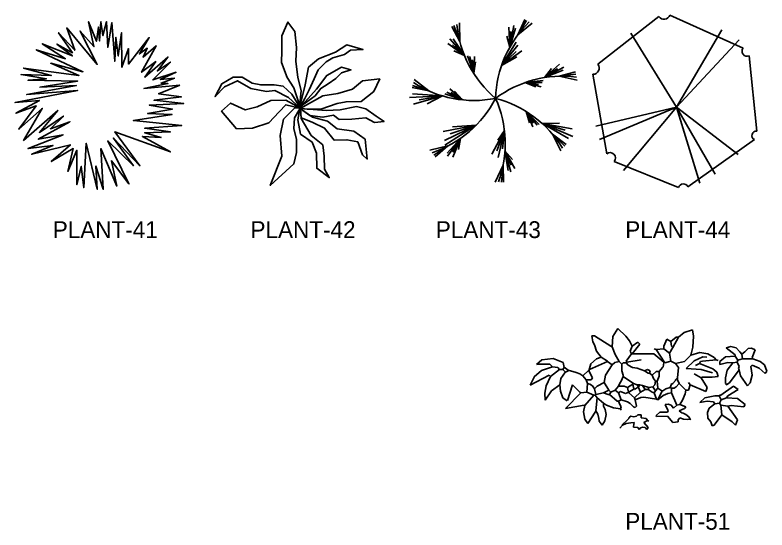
# Model space of a CAD drawing. Extents: x 7.4 to 18.5, y -3.8 to 7.
# Drawn here: x 7.408 to 11.877, y -3.786 to -0.726 of the extents above; entities that cross this region are included whole.
import ezdxf

# ---------------------------------------------------------------- set-up
doc = ezdxf.new("R2010")
doc.units = 0
doc.header["$MEASUREMENT"] = 0
doc.layers.get('0').update_dxf_attribs({"linetype": 'CONTINUOUS'})
doc.layers.add('L-PLNT-TREE', color=7, linetype='CONTINUOUS')
doc.styles.get("Standard").update_dxf_attribs({"font": 'hand1.shx'})

# ---------------------------------------------------------------- blocks, each defined once
blk = doc.blocks.new('LCCNSP10')
at = {"color": 0}
blk.add_lwpolyline([(0.4801, 0.122), (0.2674, 0.1027), (0.41, 0.1316), (0.3689, 0.1341), (0.4487, 0.163), (0.3641, 0.1558), (0.4584, 0.1993), (0.3206, 0.1534), (0.4245, 0.2597), (0.3472, 0.2065), (0.41, 0.2886), (0.2723, 0.1703), (0.3375, 0.2621), (0.2529, 0.1993), (0.3399, 0.3563), (0.2626, 0.2886), (0.2868, 0.3418), (0.2408, 0.308), (0.2988, 0.4046), (0.1756, 0.2476), (0.1756, 0.3394), (0.1369, 0.2283), (0.1345, 0.4336), (0.1151, 0.2959), (0.1006, 0.407), (0.0934, 0.2645), (0.0765, 0.494), (0.0523, 0.3466), (0.045, 0.4988), (0.0233, 0.4167), (0.0112, 0.4988), (0.004, 0.3853), (-0.0033, 0.4674), (-0.0154, 0.3829), (-0.0613, 0.4988), (-0.0299, 0.3514), (-0.1121, 0.4432), (-0.0105, 0.2452), (-0.1918, 0.4626), (-0.1435, 0.3297), (-0.2402, 0.4336), (-0.158, 0.3152), (-0.2498, 0.3659), (-0.158, 0.2959), (-0.3368, 0.3684), (-0.1991, 0.279), (-0.3731, 0.3321), (-0.0951, 0.2017), (-0.2861, 0.2524), (-0.1193, 0.18), (-0.448, 0.2234), (-0.2837, 0.18), (-0.4625, 0.1848), (-0.3127, 0.1606), (-0.4214, 0.151), (-0.1266, 0.1461), (-0.3514, 0.1099), (-0.1338, 0.1196), (-0.4287, 0.0664), (-0.1266, 0.0906), (-0.4988, 0.0181), (-0.3538, 0.0302), (-0.494, -0.0447), (-0.3731, -0.0012), (-0.477, -0.1389), (-0.3368, -0.0157), (-0.448, -0.2065), (-0.245, -0.0278), (-0.3538, -0.1582), (-0.2112, -0.0616), (-0.2885, -0.1365), (-0.1725, -0.0954), (-0.361, -0.1993), (-0.2136, -0.1727), (-0.4214, -0.2548), (-0.274, -0.2355), (-0.3997, -0.2886), (-0.1701, -0.2331), (-0.2837, -0.3321), (-0.1532, -0.2548), (-0.1846, -0.3901), (-0.1314, -0.2645), (-0.1314, -0.4698), (-0.1048, -0.3611), (-0.0903, -0.4867), (-0.0758, -0.2234), (-0.0105, -0.4964), (-0.0178, -0.3587), (0.0257, -0.4964), (0.0257, -0.494), (0.0112, -0.2548), (0.1055, -0.4771), (0.0741, -0.3273), (0.178, -0.465), (0.0523, -0.2089), (0.2046, -0.3563), (0.0861, -0.192), (0.2432, -0.3563), (0.0934, -0.1558), (0.4245, -0.2742), (0.2578, -0.1824), (0.3689, -0.1896), (0.2723, -0.1606), (0.4245, -0.1558), (0.2723, -0.1341), (0.4922, -0.1171), (0.2046, -0.0882), (0.4342, -0.0519), (0.2892, -0.0471), (0.4366, -0.0205), (0.2988, 0.0036), (0.5043, 0.0133), (0.3278, 0.0326), (0.4898, 0.0519), (0.3544, 0.0713)], close=True, dxfattribs=at)
at = {"color": 0, "flags": 1}
for tag, p in [('ITEM', (0.0233, 0.0116)), ('SIZE', (0.0233, -0.0412))]:
    blk.add_attdef(tag, p, '', height=0.02, dxfattribs=at)
blk = doc.blocks.new('CON-S12')
at = {"layer": 'L-PLNT-TREE'}
blk.add_blockref('LCCNSP10', (0.0198, -0.0082), dxfattribs=at)
blk = doc.blocks.new('PLANT-41')
blk.add_blockref('CON-S12', (0.0013, -0.0306))
blk = doc.blocks.new('SHRUB01')
at = {"color": 0}
blk.add_lwpolyline([(0, 0), (0.1546, -0.0115), (0.2366, -0.009), (0.334, 0.0115), (0.3904, -0.0013), (0.4519, -0.0448), (0.4981, -0.0781), (0.4417, -0.0832), (0.3904, -0.0551), (0.3058, -0.0628), (0.2315, -0.0653), (0.1982, -0.0397), (0.1341, -0.0525), (0.0572, -0.0423), (0.0008, -0.0013), (0.0726, -0.0525), (0.1623, -0.0756), (0.2187, -0.1217), (0.3186, -0.1345), (0.3853, -0.1831), (0.3981, -0.301), (0.3699, -0.2754), (0.3417, -0.1985), (0.2776, -0.1857), (0.2007, -0.1883), (0.1444, -0.1165), (0.07, -0.0807), (0.0059, -0.0551), (0.0008, -0.0013), (0.0059, -0.0602), (0.0649, -0.1601), (0.1341, -0.2164), (0.1418, -0.283), (0.1444, -0.3599), (0.1725, -0.4111), (0.0982, -0.3548), (0.0957, -0.2651), (0.07, -0.2011), (0.0008, -0.1524), (-0.0146, -0.0679), (-0.0017, -0.0013), (-0.0351, -0.0551), (-0.0376, -0.1217), (-0.0223, -0.1831), (-0.0223, -0.2625), (-0.0376, -0.3291), (-0.1786, -0.4572), (-0.1094, -0.283), (-0.1197, -0.1601), (-0.0991, -0.0628), (-0.0325, 0.0038), (-0.0017, 0.0013), (-0.0863, 0.0218), (-0.1248, -0.0192), (-0.1863, -0.0858), (-0.2837, -0.1165), (-0.3785, -0.1217), (-0.4682, -0.0166), (-0.4144, 0.032), (-0.3273, -0.009), (-0.2555, 0.009), (-0.176, 0.0474), (-0.0863, 0.0499), (-0.0017, 0.0038), (-0.071, 0.0653), (-0.1504, 0.1063), (-0.2017, 0.1012), (-0.2939, 0.1191), (-0.3734, 0.1652), (-0.4503, 0.1294), (-0.5067, 0.0704), (-0.4657, 0.1473), (-0.399, 0.1857), (-0.3452, 0.1857), (-0.2863, 0.1498), (-0.235, 0.1396), (-0.1555, 0.1396), (-0.1017, 0.1319), (-0.0504, 0.0858), (0.0034, -0.0013), (-0.0376, 0.1217), (-0.0786, 0.1831), (-0.112, 0.2728), (-0.1094, 0.342), (-0.1094, 0.4316), (-0.0735, 0.5136), (-0.0325, 0.4572), (-0.0223, 0.3624), (-0.0274, 0.2805), (-0.0146, 0.1831), (0.0059, 0.1063), (-0.0043, 0.0038), (0.029, 0.1396), (0.0495, 0.2446), (0.1085, 0.2958), (0.2084, 0.3343), (0.2776, 0.3778), (0.3725, 0.3496), (0.2981, 0.3471), (0.2623, 0.3215), (0.1931, 0.301), (0.1546, 0.2779), (0.1059, 0.2292), (0.0828, 0.1755), (0.0521, 0.1114), (0.0264, 0.0602), (-0.0043, 0.0013), (0.0957, 0.114), (0.1572, 0.196), (0.2443, 0.2446), (0.3007, 0.2292), (0.2443, 0.2113), (0.211, 0.178), (0.1649, 0.1473), (0.1213, 0.1191), (0.088, 0.0756), (0.0239, 0.0269), (-0.0017, 0.0038)], dxfattribs=at)
blk.add_lwpolyline([(0, 0), (0.1341, 0.0756), (0.2238, 0.0884), (0.311, 0.114), (0.3699, 0.1652), (0.4724, 0.1755), (0.4366, 0.1012), (0.3622, 0.0423), (0.2725, 0.0397), (0.2187, 0.0295), (0.1213, -0.0038), (0.0418, -0.0038)], close=True, dxfattribs=at)
at = {"color": 0, "flags": 1}
for tag, p in [('ITEM', (0.0864, 0.0116)), ('SIZE', (0.0837, -0.0364))]:
    blk.add_attdef(tag, p, '', height=0.02, dxfattribs=at)
blk = doc.blocks.new('PLANT-42')
blk.add_blockref('SHRUB01', (0.0242, -0.0303))
blk = doc.blocks.new('SHRUB02')
at = {"color": 0}
for points in [[(-0.2126, 0.3389), (-0.2141, 0.4489)], [(0.1324, 0.3775), (0.173, 0.4696)], [(0.1324, 0.3775), (0.1846, 0.4636)], [(0.1324, 0.3775), (0.2174, 0.4473)], [(-0.2126, 0.3389), (-0.2593, 0.428)], [(-0.2126, 0.3389), (-0.2474, 0.4334)], [(0.0845, 0.3042), (0.0778, 0.4242)], [(0.0845, 0.3042), (0.1078, 0.433)], [(0.0845, 0.3042), (0.1186, 0.4179)], [(0.0845, 0.3042), (0.0675, 0.3701)], [(0.0845, 0.3042), (0.0899, 0.3982)], [(-0.1852, 0.2558), (-0.2831, 0.3253)], [(-0.1852, 0.2558), (-0.2713, 0.3543)], [(-0.1852, 0.2558), (-0.2553, 0.3185)], [(-0.1852, 0.2558), (-0.2527, 0.3533)], [(0.0353, 0.1945), (0.1221, 0.3338)], [(0.0353, 0.1945), (0.1323, 0.3158)], [(-0.1852, 0.2558), (-0.2473, 0.2835)], [(0.0353, 0.1945), (0.1552, 0.2828)], [(0.0353, 0.1945), (0.1228, 0.2791)], [(-0.1301, 0.1489), (-0.1666, 0.252)], [(-0.1301, 0.1489), (-0.1529, 0.2499)], [(-0.1301, 0.1489), (-0.1378, 0.2297)], [(-0.1301, 0.1489), (-0.1262, 0.2481)], [(0.0353, 0.1945), (0.1264, 0.2467)], [(-0.1301, 0.1489), (-0.1194, 0.2181)], [(0.2905, 0.1236), (0.3802, 0.2036)], [(0.2905, 0.1236), (0.4058, 0.1857)], [(0.2905, 0.1236), (0.3315, 0.178)], [(0.2905, 0.1236), (0.3673, 0.178)], [(0.2905, 0.1236), (0.4007, 0.1678)], [(0.3777, 0.1319), (0.475, 0.1575)], [(0.3777, 0.1319), (0.4776, 0.1447)], [(-0.3975, 0.045), (-0.4844, 0.1125)], [(0.1741, 0.0937), (0.2828, 0.1063)], [(0.1741, 0.0937), (0.2392, 0.0679)], [(0.1741, 0.0937), (0.2699, 0.0679)], [(0.1741, 0.0937), (0.2546, 0.0832)], [(0.1741, 0.0937), (0.2776, 0.0935)], [(0.3777, 0.1319), (0.4853, 0.1089)], [(-0.3975, 0.045), (-0.4963, 0.0642)], [(-0.3975, 0.045), (-0.4931, 0.0768)], [(-0.1975, -0.0088), (-0.2727, 0.056)], [(-0.3154, 0.0147), (-0.5116, 0.0058)], [(-0.3154, 0.0147), (-0.493, 0.0267)], [(-0.3154, 0.0147), (-0.4886, -0.0351)], [(-0.3154, 0.0147), (-0.4546, -0.0088)], [(-0.3154, 0.0147), (-0.4061, -0.0322)], [(-0.1975, -0.0088), (-0.3009, 0.0269)], [(-0.1975, -0.0088), (-0.2907, 0.0362)], [(-0.1975, -0.0088), (-0.2655, 0.0354)], [(-0.1975, -0.0088), (-0.245, 0.0426)], [(0.1818, -0.0778), (0.2462, -0.1588)], [(0.1818, -0.0778), (0.2238, -0.1471)], [(0.1818, -0.0778), (0.2214, -0.1687)], [(0.1818, -0.0778), (0.2022, -0.1447)], [(0.1818, -0.0778), (0.2594, -0.1548)], [(-0.1163, -0.1599), (-0.3113, -0.1966)], [(-0.1163, -0.1599), (-0.3029, -0.2495)], [(-0.1163, -0.1599), (-0.301, -0.277)], [(-0.1163, -0.1599), (-0.2702, -0.211)], [(-0.1163, -0.1599), (-0.2558, -0.1699)], [(0.2778, -0.1501), (0.3799, -0.1472)], [(0.2778, -0.1501), (0.4326, -0.2379)], [(0.2778, -0.1501), (0.4584, -0.2272)], [(0.2778, -0.1501), (0.4134, -0.1893)], [(0.2778, -0.1501), (0.4554, -0.1803)], [(0.0526, -0.1906), (-0.0218, -0.3309)], [(0.0526, -0.1906), (0.0077, -0.3124)], [(0.0526, -0.1906), (0.013, -0.2483)], [(0.0526, -0.1906), (0.0155, -0.352)], [(0.0526, -0.1906), (0.0407, -0.2993)], [(0.3386, -0.213), (0.4109, -0.2831)], [(0.3386, -0.213), (0.4193, -0.2732)], [(0.3386, -0.213), (0.3877, -0.3115)], [(-0.2081, -0.2374), (-0.2882, -0.325)], [(-0.2081, -0.2374), (-0.285, -0.3434)], [(-0.2081, -0.2374), (-0.2542, -0.3484)], [(-0.2081, -0.2374), (-0.2537, -0.3198)], [(-0.2081, -0.2374), (-0.2214, -0.3042)], [(-0.283, -0.2827), (-0.39, -0.3086)], [(-0.283, -0.2827), (-0.3675, -0.3376)], [(-0.283, -0.2827), (-0.3596, -0.348)], [(0.0559, -0.3108), (0.0744, -0.428)], [(0.0559, -0.3108), (0.0908, -0.4369)], [(0.0559, -0.3108), (0.0918, -0.3977)], [(0.0559, -0.3108), (0.1139, -0.4159)], [(0.0559, -0.3108), (0.0998, -0.3628)], [(0.0445, -0.3975), (-0.0018, -0.4973)], [(0.0445, -0.3975), (0.0348, -0.4978)], [(0.0445, -0.3975), (0.0479, -0.4981)]]:
    blk.add_lwpolyline(points, dxfattribs=at)
for points in [[(0, 0, -0.195215), (0.2002, 0.4544, -15.678167)], [(0, 0, -0.195215), (-0.2305, 0.4399, -15.678167)], [(0, 0, -0.195215), (-0.4876, 0.0941, -15.678167)], [(0, 0, -0.195215), (0.4801, 0.1268, -15.678167)], [(0, 0, -0.195215), (0.3985, -0.2963, -15.678167)], [(0, 0, -0.195215), (0.0168, -0.4963, -15.678167)], [(0, 0, -0.195215), (-0.3776, -0.3226, -15.678167)]]:
    blk.add_lwpolyline(points, format="xyb", dxfattribs=at)
at = {"color": 0, "flags": 1}
for tag, p in [('ITEM', (0.0864, 0.0116)), ('SIZE', (0.0837, -0.0364))]:
    blk.add_attdef(tag, p, '', height=0.02, dxfattribs=at)
blk = doc.blocks.new('PLANT-43')
blk.add_blockref('SHRUB02', (-0.0085, -0.0107))
blk = doc.blocks.new('DEC-S11')
at = {"color": 0}
for p, q in [((-0.4745, 0.2571), (-0.1115, 0.5415)), ((-0.0471, 0.5499), (0.389, 0.3533)), ((0.2631, 0.4621), (-0.0062, 0.002)), ((-0.2784, 0.4412), (-0.0062, 0.002)), ((0.3656, 0.4035), (-0.0062, 0.002)), ((0.4241, 0.3073), (0.4709, -0.1402)), ((-0.4218, -0.2741), (-0.5037, 0.1986)), ((-0.4862, -0.1109), (-0.0062, 0.002)), ((-0.4657, -0.1904), (-0.0062, 0.002)), ((-0.3223, -0.3744), (-0.0062, 0.002)), ((0.1314, -0.4497), (-0.0062, 0.002)), ((0.2221, -0.3953), (-0.0062, 0.002)), ((0.3597, -0.2782), (-0.0062, 0.002)), ((0.4563, -0.1904), (0.0612, -0.4706)), ((0.0056, -0.4748), (-0.3779, -0.3201))]:
    blk.add_line(p, q, dxfattribs=at)
for centre, radius, start, end in [((-0.0812, 0.5605), 0.0357, 212.009, 342.7945), ((0.412, 0.3345), 0.0298, 140.7548, 293.9621), ((-0.5018, 0.2342), 0.0357, 266.8968, 39.9868), ((0.4672, -0.1664), 0.0264, 81.9377, 245.5511), ((-0.4021, -0.2992), 0.032, 319.3408, 127.9777), ((0.0342, -0.484), 0.0301, 26.3353, 162.2669)]:
    blk.add_arc(centre, radius, start, end, dxfattribs=at)
at = {"color": 0, "flags": 1}
for tag, p in [('SIZE', (0, 0)), ('ITEM', (0, -0.0741))]:
    blk.add_attdef(tag, p, '', height=0.0432, dxfattribs=at)
blk = doc.blocks.new('PLANT-44')
blk.add_blockref('DEC-S11', (0.008, -0.0106))
blk = doc.blocks.new('PLANT-51')
for p, q in [((-0.2447, 0.2322), (-0.2147, 0.2784)), ((-0.2147, 0.2784), (-0.1671, 0.2341)), ((0.1789, 0.2544), (0.2283, 0.271)), ((0.2283, 0.271), (0.2336, 0.2341)), ((-0.3683, 0.223), (-0.3692, 0.2358)), ((-0.3692, 0.2358), (-0.3538, 0.2358)), ((-0.3538, 0.2358), (-0.2577, 0.1743)), ((-0.25, 0.1705), (-0.2447, 0.2322)), ((-0.1671, 0.2341), (-0.1459, 0.2063)), ((0.0998, 0.2012), (0.1305, 0.2281)), ((0.1113, 0.1666), (0.1454, 0.2285)), ((0.1305, 0.2281), (0.1459, 0.2281)), ((0.1454, 0.2285), (0.1789, 0.2544)), ((0.2336, 0.2341), (0.2301, 0.1675)), ((-0.3648, 0.2008), (-0.3683, 0.223)), ((-0.3538, 0.182), (-0.3648, 0.2008)), ((-0.3538, 0.182), (-0.3423, 0.1436)), ((-0.1459, 0.2063), (-0.1309, 0.1743)), ((-0.1309, 0.1743), (-0.0963, 0.1974)), ((-0.0847, 0.1858), (-0.1309, 0.1282)), ((-0.0963, 0.1974), (-0.0847, 0.1858)), ((0.0767, 0.2166), (0.0575, 0.1743)), ((0.0998, 0.2012), (0.0767, 0.2166)), ((0.0998, 0.2012), (0.1036, 0.1743)), ((-0.3423, 0.1436), (-0.3154, 0.109)), ((-0.2577, 0.1743), (-0.25, 0.1705)), ((-0.2306, 0.125), (-0.25, 0.1705)), ((-0.1309, 0.1743), (-0.1424, 0.1436)), ((-0.1424, 0.1436), (-0.1347, 0.1282)), ((0.0114, 0.1551), (-0.0002, 0.1589)), ((0.0575, 0.1589), (0.0114, 0.1551)), ((0.0114, 0.1551), (0.064, 0.0761)), ((0.0575, 0.1743), (0.0575, 0.1589)), ((0.0575, 0.1589), (0.0921, 0.132)), ((0.1113, 0.1666), (0.0921, 0.132)), ((0.1036, 0.1743), (0.1113, 0.1666)), ((0.2301, 0.1675), (0.2189, 0.1205)), ((0.2727, 0.1359), (0.2189, 0.1205)), ((0.2727, 0.1359), (0.3201, 0.1287)), ((0.4562, 0.1715), (0.4287, 0.1645)), ((0.4287, 0.1645), (0.4825, 0.1222)), ((0.4879, 0.1641), (0.4562, 0.1715)), ((0.5094, 0.1414), (0.4879, 0.1641)), ((0.5209, 0.1261), (0.5094, 0.1414)), ((0.5402, 0.1414), (0.5209, 0.1261)), ((0.5585, 0.1604), (0.5402, 0.1414)), ((0.5797, 0.1623), (0.5585, 0.1604)), ((0.6017, 0.153), (0.5797, 0.1623)), ((0.6017, 0.153), (0.5824, 0.1069)), ((-0.6669, 0.0921), (-0.6979, 0.0655)), ((-0.5993, 0.101), (-0.6669, 0.0921)), ((-0.5409, 0.0765), (-0.5993, 0.101)), ((-0.3753, 0.0695), (-0.3418, 0.0991)), ((-0.3418, 0.0991), (-0.3154, 0.109)), ((-0.3154, 0.109), (-0.2769, 0.0859)), ((-0.2077, 0.0821), (-0.2306, 0.125)), ((-0.1347, 0.1282), (-0.1655, 0.0859)), ((-0.1616, 0.0782), (-0.077, 0.0936)), ((-0.1347, 0.1282), (-0.1309, 0.1282)), ((-0.1309, 0.1282), (-0.127, 0.1282)), ((-0.0025, 0.1282), (-0.127, 0.1282)), ((0.0575, 0.0782), (-0.0025, 0.1282)), ((0.0921, 0.132), (0.0998, 0.0859)), ((0.2189, 0.1205), (0.1805, 0.0821)), ((0.2189, 0.1205), (0.2189, 0.1243)), ((0.2377, 0.0866), (0.2893, 0.1104)), ((0.3688, 0.0936), (0.2881, 0.0859)), ((0.2893, 0.1104), (0.3136, 0.1079)), ((0.3201, 0.1287), (0.3572, 0.1065)), ((0.3572, 0.1065), (0.3688, 0.0936)), ((0.3688, 0.0936), (0.3804, 0.0897)), ((0.4248, 0.1107), (0.3902, 0.0838)), ((0.4825, 0.1145), (0.4248, 0.1107)), ((0.4825, 0.1222), (0.4825, 0.1145)), ((0.4825, 0.1145), (0.4979, 0.0915)), ((0.4979, 0.0915), (0.494, 0.0799)), ((0.5248, 0.0992), (0.4979, 0.0915)), ((0.5209, 0.1261), (0.5248, 0.0992)), ((0.5248, 0.0992), (0.5863, 0.0992)), ((0.5824, 0.1069), (0.5863, 0.0992)), ((0.6309, 0.0827), (0.5863, 0.0992)), ((-0.6967, 0.0667), (-0.619, 0.0667)), ((-0.6697, 0.0301), (-0.6037, 0.0513)), ((-0.619, 0.0667), (-0.6037, 0.0513)), ((-0.6037, 0.0513), (-0.5729, 0.0475)), ((-0.5729, 0.0475), (-0.5614, 0.0359)), ((-0.5345, 0.0475), (-0.5422, 0.0359)), ((-0.5409, 0.0765), (-0.5345, 0.0475)), ((-0.5098, 0.031), (-0.5352, 0.0488)), ((-0.3884, 0.0282), (-0.3753, 0.0695)), ((-0.2769, 0.0821), (-0.3653, 0.0436)), ((-0.25, 0.0628), (-0.2885, 0.0013)), ((-0.2769, 0.0859), (-0.2769, 0.0821)), ((-0.2769, 0.0821), (-0.25, 0.0628)), ((-0.25, 0.0628), (-0.2341, 0.0769)), ((-0.2341, 0.0769), (-0.2077, 0.0821)), ((-0.2077, 0.0821), (-0.1924, 0.0667)), ((-0.1847, 0.0744), (-0.1924, 0.0667)), ((-0.1924, 0.0667), (-0.1924, 0.0282)), ((-0.1655, 0.0744), (-0.1847, 0.0744)), ((-0.1655, 0.0859), (-0.1616, 0.0782)), ((-0.1616, 0.0782), (-0.1655, 0.0744)), ((-0.1547, 0.0621), (-0.1655, 0.0744)), ((-0.1282, 0.0473), (-0.1547, 0.0621)), ((-0.1001, 0.0436), (-0.1282, 0.0473)), ((0.0498, 0.0475), (0.0306, 0.0244)), ((0.0536, 0.0513), (0.0498, 0.0475)), ((0.0575, 0.0744), (0.0536, 0.0513)), ((0.0575, 0.0744), (0.0575, 0.0782)), ((0.0998, 0.0859), (0.064, 0.0761)), ((0.1267, 0.0705), (0.0998, 0.0859)), ((0.1805, 0.0821), (0.1267, 0.0705)), ((0.1267, 0.0705), (0.1459, 0.0475)), ((0.1382, -0.014), (0.1459, 0.0475)), ((0.1916, 0.0407), (0.2377, 0.0866)), ((0.2689, 0.0705), (0.2458, 0.059)), ((0.2766, 0.0821), (0.2689, 0.0705)), ((0.2689, 0.0705), (0.2996, 0.059)), ((0.2881, 0.0859), (0.2766, 0.0821)), ((0.2996, 0.059), (0.3496, 0.0398)), ((0.3902, 0.0838), (0.3902, 0.0646)), ((0.4385, 0.0772), (0.3902, 0.0646)), ((0.4671, 0.0761), (0.435, 0.031)), ((0.4671, 0.0761), (0.4385, 0.0772)), ((0.494, 0.0799), (0.4671, 0.0761)), ((0.494, 0.0799), (0.5056, 0.053)), ((0.5056, 0.053), (0.5017, 0.0415)), ((0.5824, 0.0607), (0.5748, 0.053)), ((0.5832, 0.0014), (0.5748, 0.053)), ((0.5824, 0.0607), (0.6238, 0.0439)), ((0.6556, 0.0624), (0.6309, 0.0827)), ((0.6709, 0.0261), (0.6556, 0.0624)), ((-0.6229, 0.0013), (-0.7372, -0.0581)), ((-0.712, -0.0082), (-0.6697, 0.0301)), ((-0.6152, -0.0064), (-0.6229, 0.0013)), ((-0.5614, 0.0359), (-0.6152, -0.0064)), ((-0.5614, 0.0359), (-0.5422, 0.0359)), ((-0.5536, -0.0171), (-0.5274, 0.0214)), ((-0.5268, 0.0206), (-0.5422, 0.0359)), ((-0.5072, 0.0303), (-0.5268, 0.0206)), ((-0.4632, 0.0184), (-0.5098, 0.031)), ((-0.4422, 0.009), (-0.4632, 0.0184)), ((-0.423, -0.0025), (-0.4422, 0.009)), ((-0.3884, 0.0321), (-0.423, -0.0025)), ((-0.3884, 0.0321), (-0.3884, 0.0282)), ((-0.3884, 0.0282), (-0.3653, -0.014)), ((-0.3653, 0.0436), (-0.3846, 0.0359)), ((-0.2885, 0.0013), (-0.2962, -0.041)), ((-0.1924, 0.0282), (-0.1847, 0.0013)), ((-0.1847, 0.0013), (-0.1847, -0.0064)), ((-0.1001, 0.0436), (-0.0578, 0.0282)), ((-0.0578, 0.0282), (-0.0386, 0.0359)), ((-0.0578, 0.0282), (-0.0348, 0.0129)), ((-0.0386, 0.0359), (-0.0232, 0.0282)), ((-0.0348, 0.0129), (-0.0271, 0.0129)), ((-0.0232, 0.0282), (-0.0271, 0.0129)), ((-0.0271, 0.0129), (-0.0117, 0.0013)), ((0.0114, 0.0244), (-0.0117, 0.0013)), ((-0.0117, 0.0013), (-0.004, -0.0179)), ((0.0306, 0.0244), (0.0114, 0.0244)), ((0.0306, 0.0244), (0.0306, -0.0045)), ((0.2807, 0.0358), (0.1916, 0.0407)), ((0.2804, -0.014), (0.2381, 0.009)), ((0.3464, 0.0162), (0.2807, 0.0358)), ((0.3496, 0.0398), (0.3727, 0.0206)), ((0.3804, -0.0064), (0.3727, 0.0206)), ((0.435, 0.031), (0.4244, -0.0134)), ((0.5056, 0.0338), (0.4479, -0.0431)), ((0.5017, 0.0415), (0.5056, 0.0338)), ((0.5056, 0.0338), (0.5126, -0.0023)), ((0.5709, -0.0431), (0.5832, 0.0014)), ((0.6238, 0.0439), (0.6593, 0.0108)), ((0.6593, 0.0108), (0.6709, 0.0261)), ((-0.7113, -0.0064), (-0.7372, -0.0581)), ((-0.6152, -0.0064), (-0.6415, -0.0613)), ((-0.5599, -0.0554), (-0.5536, -0.0171)), ((-0.423, -0.0025), (-0.4038, -0.0256)), ((-0.373, -0.0256), (-0.4038, -0.0256)), ((-0.4038, -0.0256), (-0.3961, -0.0486)), ((-0.3653, -0.014), (-0.373, -0.0256)), ((-0.2962, -0.041), (-0.3384, -0.064)), ((-0.2962, -0.041), (-0.2692, -0.0871)), ((-0.1962, -0.0333), (-0.2039, -0.0448)), ((-0.1847, -0.0064), (-0.1962, -0.0333)), ((-0.1847, -0.0064), (-0.1232, -0.0486)), ((-0.004, -0.0179), (0.0075, -0.0333)), ((0.0075, -0.0333), (0.0037, -0.0563)), ((0.0075, -0.0333), (0.019, -0.0333)), ((0.0306, -0.0045), (0.019, -0.0333)), ((0.019, -0.0333), (0.0229, -0.0755)), ((0.1267, -0.0294), (0.1113, -0.0486)), ((0.1382, -0.014), (0.1267, -0.0256)), ((0.1267, -0.0256), (0.1267, -0.0294)), ((0.1382, -0.014), (0.1382, -0.0256)), ((0.1382, -0.0256), (0.1497, -0.0486)), ((0.2151, -0.0563), (0.2036, -0.041)), ((0.2804, -0.014), (0.2843, -0.0102)), ((0.2804, -0.014), (0.315, -0.0717)), ((0.2843, -0.0102), (0.3458, -0.0102)), ((0.3458, -0.0102), (0.3804, -0.0064)), ((0.4244, -0.0134), (0.4248, -0.0469)), ((0.4479, -0.0431), (0.4325, -0.0546)), ((0.5126, -0.0023), (0.5555, -0.0623)), ((0.5555, -0.0623), (0.5709, -0.0431)), ((-0.6415, -0.0613), (-0.65, -0.1056)), ((-0.6106, -0.0908), (-0.5599, -0.0554)), ((-0.5599, -0.0554), (-0.5571, -0.0938)), ((-0.514, -0.149), (-0.4845, -0.0563)), ((-0.4845, -0.0563), (-0.4422, -0.0986)), ((-0.3961, -0.0486), (-0.3999, -0.0986)), ((-0.3824, -0.0507), (-0.3961, -0.0486)), ((-0.3665, -0.0618), (-0.3824, -0.0507)), ((-0.3538, -0.0794), (-0.3665, -0.0618)), ((-0.3384, -0.064), (-0.3538, -0.0794)), ((-0.3538, -0.0794), (-0.3461, -0.114)), ((-0.2692, -0.0871), (-0.3, -0.1025)), ((-0.2692, -0.0871), (-0.2577, -0.0986)), ((-0.2308, -0.0871), (-0.2577, -0.0986)), ((-0.2116, -0.064), (-0.2308, -0.0871)), ((-0.2308, -0.0871), (-0.2116, -0.1025)), ((-0.2039, -0.0448), (-0.2116, -0.064)), ((-0.2116, -0.064), (-0.177, -0.064)), ((-0.177, -0.064), (-0.1578, -0.0717)), ((-0.127, -0.0525), (-0.1578, -0.0717)), ((-0.1578, -0.0717), (-0.1539, -0.0909)), ((-0.1193, -0.0794), (-0.1501, -0.0986)), ((-0.1232, -0.0486), (-0.127, -0.0525)), ((-0.127, -0.0525), (-0.1232, -0.0717)), ((-0.1232, -0.0486), (-0.1001, -0.0563)), ((-0.1232, -0.0717), (-0.1193, -0.0794)), ((-0.1155, -0.0832), (-0.1193, -0.0794)), ((-0.0924, -0.0679), (-0.1155, -0.0832)), ((-0.1001, -0.0563), (-0.0924, -0.0679)), ((-0.1001, -0.0563), (-0.0847, -0.0563)), ((-0.0847, -0.0563), (-0.0924, -0.0679)), ((-0.0924, -0.0679), (-0.0924, -0.0717)), ((-0.0924, -0.0717), (-0.0809, -0.0986)), ((-0.0847, -0.0563), (-0.0694, -0.0602)), ((-0.054, -0.0832), (-0.0809, -0.0986)), ((-0.0694, -0.0602), (-0.054, -0.0832)), ((-0.0694, -0.0602), (-0.0309, -0.0717)), ((-0.054, -0.0832), (-0.0348, -0.0832)), ((-0.0309, -0.0717), (-0.0348, -0.0832)), ((-0.0348, -0.0832), (-0.0117, -0.0986)), ((-0.0079, -0.0679), (-0.0309, -0.0717)), ((0.0037, -0.0563), (-0.0079, -0.0679)), ((-0.0079, -0.0679), (0.0075, -0.0909)), ((0.0229, -0.0755), (0.0075, -0.0909)), ((0.0229, -0.0755), (0.0459, -0.0909)), ((0.069, -0.0794), (0.0459, -0.0948)), ((0.0959, -0.0717), (0.069, -0.0794)), ((0.1036, -0.0525), (0.0959, -0.0717)), ((0.0959, -0.0717), (0.1036, -0.0755)), ((0.1036, -0.0486), (0.1036, -0.0525)), ((0.1113, -0.0486), (0.1036, -0.0525)), ((0.119, -0.0755), (0.1036, -0.0755)), ((0.1036, -0.0755), (0.1036, -0.1025)), ((0.1305, -0.0679), (0.119, -0.0755)), ((0.1497, -0.0486), (0.1305, -0.0679)), ((0.1497, -0.0486), (0.1882, -0.0871)), ((0.1853, -0.1091), (0.1882, -0.0871)), ((0.2036, -0.0871), (0.1882, -0.0871)), ((0.2151, -0.0563), (0.2036, -0.0871)), ((0.2151, -0.0563), (0.3073, -0.0948)), ((0.3073, -0.0948), (0.315, -0.0717)), ((0.4726, -0.064), (0.3958, -0.1178)), ((0.4248, -0.0469), (0.4325, -0.0546)), ((0.4325, -0.0546), (0.4287, -0.0584)), ((0.4995, -0.0832), (0.438, -0.1217)), ((0.4726, -0.064), (0.4995, -0.0832)), ((-0.65, -0.1056), (-0.6472, -0.1469)), ((-0.6472, -0.1469), (-0.6106, -0.0908)), ((-0.5571, -0.0938), (-0.543, -0.1322)), ((-0.543, -0.1322), (-0.5176, -0.1499)), ((-0.4345, -0.1025), (-0.5273, -0.1953)), ((-0.4422, -0.0986), (-0.4345, -0.1025)), ((-0.3999, -0.0986), (-0.4345, -0.1025)), ((-0.3577, -0.1178), (-0.4115, -0.1793)), ((-0.3999, -0.0986), (-0.3577, -0.1178)), ((-0.3577, -0.1178), (-0.35, -0.1178)), ((-0.3461, -0.114), (-0.35, -0.1178)), ((-0.35, -0.1178), (-0.3384, -0.1332)), ((-0.3, -0.1025), (-0.3461, -0.114)), ((-0.3384, -0.1332), (-0.3461, -0.2101)), ((-0.3384, -0.1332), (-0.3, -0.164)), ((-0.3, -0.1025), (-0.2731, -0.114)), ((-0.2731, -0.114), (-0.2654, -0.114)), ((-0.2577, -0.0986), (-0.2654, -0.114)), ((-0.2654, -0.114), (-0.2193, -0.1524)), ((-0.2001, -0.0948), (-0.2116, -0.1025)), ((-0.2116, -0.1025), (-0.1962, -0.1447)), ((-0.1693, -0.1063), (-0.2001, -0.0948)), ((-0.1501, -0.0986), (-0.1693, -0.1063)), ((-0.1539, -0.0909), (-0.1501, -0.0986)), ((-0.1501, -0.0986), (-0.1501, -0.1025)), ((-0.1501, -0.1025), (-0.1155, -0.1332)), ((-0.0809, -0.0986), (-0.1155, -0.1332)), ((-0.1155, -0.1332), (-0.1116, -0.1447)), ((-0.0791, -0.1308), (-0.1119, -0.1439)), ((-0.0617, -0.1294), (-0.0791, -0.1308)), ((0.0152, -0.1409), (-0.0617, -0.1294)), ((-0.0117, -0.0986), (-0.0002, -0.1025)), ((0.0075, -0.0909), (-0.0002, -0.1025)), ((-0.0002, -0.1025), (0.0152, -0.1409)), ((0.0459, -0.0948), (0.0229, -0.1447)), ((0.0229, -0.1447), (0.0539, -0.1188)), ((0.0459, -0.0909), (0.0459, -0.0948)), ((0.0539, -0.1188), (0.0822, -0.1062)), ((0.0822, -0.1062), (0.1036, -0.1025)), ((0.1036, -0.1025), (0.1344, -0.1755)), ((0.1683, -0.1476), (0.1853, -0.1091)), ((0.2725, -0.1598), (0.3007, -0.1321)), ((0.3007, -0.1321), (0.3612, -0.1217)), ((0.3881, -0.1217), (0.3612, -0.1217)), ((0.3881, -0.1178), (0.3919, -0.1178)), ((0.3881, -0.1178), (0.3881, -0.1217)), ((0.3919, -0.1178), (0.3881, -0.1217)), ((0.3881, -0.1217), (0.3881, -0.1255)), ((0.3881, -0.1255), (0.3996, -0.1447)), ((0.3919, -0.1178), (0.3958, -0.1178)), ((0.4303, -0.1332), (0.3996, -0.1447)), ((0.438, -0.1217), (0.4303, -0.1332)), ((0.4303, -0.1332), (0.4957, -0.137)), ((-0.5273, -0.1953), (-0.4153, -0.1755)), ((-0.4153, -0.1755), (-0.4115, -0.1793)), ((-0.3, -0.164), (-0.3, -0.1678)), ((-0.3, -0.164), (-0.282, -0.1769)), ((-0.3, -0.1832), (-0.3, -0.1678)), ((-0.282, -0.1769), (-0.242, -0.1927)), ((-0.2193, -0.1524), (-0.2116, -0.1524)), ((-0.1962, -0.1447), (-0.2116, -0.1524)), ((-0.2116, -0.1524), (-0.2039, -0.1716)), ((-0.2039, -0.1716), (-0.1962, -0.187)), ((-0.1573, -0.1563), (-0.1962, -0.1447)), ((-0.1415, -0.1666), (-0.1573, -0.1563)), ((-0.1232, -0.187), (-0.1415, -0.1666)), ((-0.1116, -0.1447), (-0.104, -0.1832)), ((0.0152, -0.1409), (0.0229, -0.1447)), ((0.0836, -0.1698), (0.0652, -0.1716)), ((0.0652, -0.1716), (0.0844, -0.2101)), ((0.1012, -0.1772), (0.0836, -0.1698)), ((0.1151, -0.1947), (0.1012, -0.1772)), ((0.1344, -0.1755), (0.1151, -0.1947)), ((0.1536, -0.1716), (0.1344, -0.1755)), ((0.1536, -0.1716), (0.1683, -0.1476)), ((0.1536, -0.1716), (0.1882, -0.187)), ((0.315, -0.1524), (0.2725, -0.1598)), ((0.315, -0.1524), (0.3535, -0.1563)), ((0.3612, -0.1678), (0.3266, -0.1947)), ((0.3535, -0.1563), (0.3612, -0.1678)), ((0.3881, -0.164), (0.3612, -0.1678)), ((0.3996, -0.1447), (0.3881, -0.164)), ((0.3881, -0.164), (0.3958, -0.1755)), ((0.3958, -0.1755), (0.438, -0.1832)), ((0.3958, -0.1755), (0.4034, -0.2331)), ((0.4957, -0.137), (0.5418, -0.1716)), ((0.5418, -0.1716), (0.5341, -0.187)), ((-0.4199, -0.2161), (-0.4115, -0.1793)), ((-0.412, -0.2588), (-0.4199, -0.2161)), ((-0.35, -0.2178), (-0.3939, -0.2856)), ((-0.3461, -0.2101), (-0.35, -0.2178)), ((-0.3461, -0.2101), (-0.3345, -0.2306)), ((-0.2899, -0.2017), (-0.3, -0.1832)), ((-0.2853, -0.2319), (-0.2899, -0.2017)), ((-0.242, -0.1927), (-0.2001, -0.1985)), ((-0.2039, -0.1985), (-0.2001, -0.1985)), ((-0.1962, -0.187), (-0.2001, -0.1985)), ((-0.2001, -0.1985), (-0.1962, -0.2062)), ((-0.1116, -0.1909), (-0.1232, -0.187)), ((-0.104, -0.1832), (-0.1116, -0.1909)), ((0.0344, -0.2178), (0.0114, -0.237)), ((0.0805, -0.2178), (0.0344, -0.2178)), ((0.0844, -0.2101), (0.0805, -0.2178)), ((0.1497, -0.2101), (0.1676, -0.2031)), ((0.1651, -0.2216), (0.1497, -0.2101)), ((0.1726, -0.2231), (0.1651, -0.2216)), ((0.1676, -0.2031), (0.181, -0.1957)), ((0.1881, -0.2312), (0.1726, -0.2231)), ((0.181, -0.1957), (0.1882, -0.187)), ((0.3266, -0.1947), (0.3184, -0.2208)), ((0.3184, -0.2208), (0.3201, -0.2541)), ((0.4572, -0.1793), (0.438, -0.1832)), ((0.438, -0.1832), (0.4957, -0.2639)), ((0.5341, -0.187), (0.4572, -0.1793)), ((-0.3939, -0.2856), (-0.412, -0.2588)), ((-0.3345, -0.2306), (-0.328, -0.2553)), ((-0.328, -0.2553), (-0.3269, -0.2716)), ((-0.2919, -0.2705), (-0.2853, -0.2319)), ((-0.1616, -0.2677), (-0.1885, -0.2908)), ((-0.1501, -0.2562), (-0.1616, -0.2677)), ((-0.1462, -0.2485), (-0.1501, -0.2524)), ((-0.1501, -0.2524), (-0.1501, -0.2562)), ((-0.1462, -0.2485), (-0.1386, -0.2408)), ((-0.1386, -0.2408), (-0.1198, -0.2457)), ((-0.1198, -0.2457), (-0.1047, -0.2409)), ((-0.1047, -0.2409), (-0.0963, -0.2331)), ((-0.0963, -0.2331), (-0.077, -0.2331)), ((-0.077, -0.2331), (-0.077, -0.2524)), ((-0.077, -0.2524), (-0.0463, -0.2562)), ((-0.0386, -0.2677), (-0.0617, -0.2793)), ((-0.0463, -0.2562), (-0.0386, -0.2677)), ((-0.0309, -0.2716), (-0.0386, -0.2677)), ((0.0114, -0.237), (0.0152, -0.2447)), ((0.0805, -0.2408), (0.0152, -0.2447)), ((0.1113, -0.2793), (0.0805, -0.2408)), ((0.1421, -0.2639), (0.1536, -0.2524)), ((0.1421, -0.2754), (0.1421, -0.2639)), ((0.1536, -0.2524), (0.1747, -0.2593)), ((0.1747, -0.2593), (0.1973, -0.2615)), ((0.2057, -0.2467), (0.1881, -0.2312)), ((0.1973, -0.2615), (0.2151, -0.2601)), ((0.2151, -0.2601), (0.2057, -0.2467)), ((0.2151, -0.2601), (0.2189, -0.2639)), ((0.3201, -0.2541), (0.3381, -0.2754)), ((0.4034, -0.2331), (0.3573, -0.2947)), ((0.4034, -0.2331), (0.4649, -0.2754)), ((0.4957, -0.2639), (0.4842, -0.2947)), ((-0.3077, -0.2946), (-0.3269, -0.2716)), ((-0.3077, -0.2946), (-0.2919, -0.2705)), ((-0.1885, -0.2947), (-0.2039, -0.3139)), ((-0.1885, -0.2947), (-0.1658, -0.2856)), ((-0.1885, -0.2908), (-0.1885, -0.2947)), ((-0.1658, -0.2856), (-0.1376, -0.2815)), ((-0.1376, -0.2815), (-0.1193, -0.2793)), ((-0.1193, -0.2793), (-0.1232, -0.3023)), ((-0.1232, -0.3023), (-0.1232, -0.3062)), ((-0.1232, -0.3062), (-0.0963, -0.31)), ((-0.0963, -0.31), (-0.0886, -0.3216)), ((-0.0886, -0.3216), (-0.0811, -0.3104)), ((-0.0811, -0.3104), (-0.0679, -0.3062)), ((-0.0679, -0.3062), (-0.0522, -0.309)), ((-0.0617, -0.2793), (-0.0348, -0.31)), ((-0.0522, -0.309), (-0.0425, -0.3216)), ((-0.0348, -0.31), (-0.0425, -0.3216)), ((0.1421, -0.2754), (0.1113, -0.2793)), ((0.3381, -0.2754), (0.3458, -0.2985)), ((0.3573, -0.2947), (0.3458, -0.2985)), ((0.4649, -0.2754), (0.4842, -0.2947))]:
    blk.add_line(p, q)
for centre, start, end in [((-0.0025, 0.1282), 49.844, 89.647), ((-0.5409, 0.0765), 12.8043, 67.5333)]:
    blk.add_arc(centre, 0.00000048, start, end)

msp = doc.modelspace()

# ---------------------------------------------------------------- block references
for name, p in [('PLANT-43', (10.2727, -1.2106)), ('PLANT-44', (11.3385, -1.2653)), ('PLANT-41', (7.8858, -1.226)), ('PLANT-42', (9.0792, -1.2509)), ('PLANT-51', (11.2062, -2.8678))]:
    msp.add_blockref(name, p)

# ---------------------------------------------------------------- texts
for s, p in [('PLANT-41', (7.6324, -2.0513)), ('PLANT-42', (8.8076, -2.0513)), ('PLANT-43', (9.9089, -2.0513)), ('PLANT-44', (11.0348, -2.0513)), ('PLANT-51', (11.0348, -3.7843))]:
    msp.add_text(s, height=0.1).set_placement(p)

doc.saveas('drawing.dxf')
